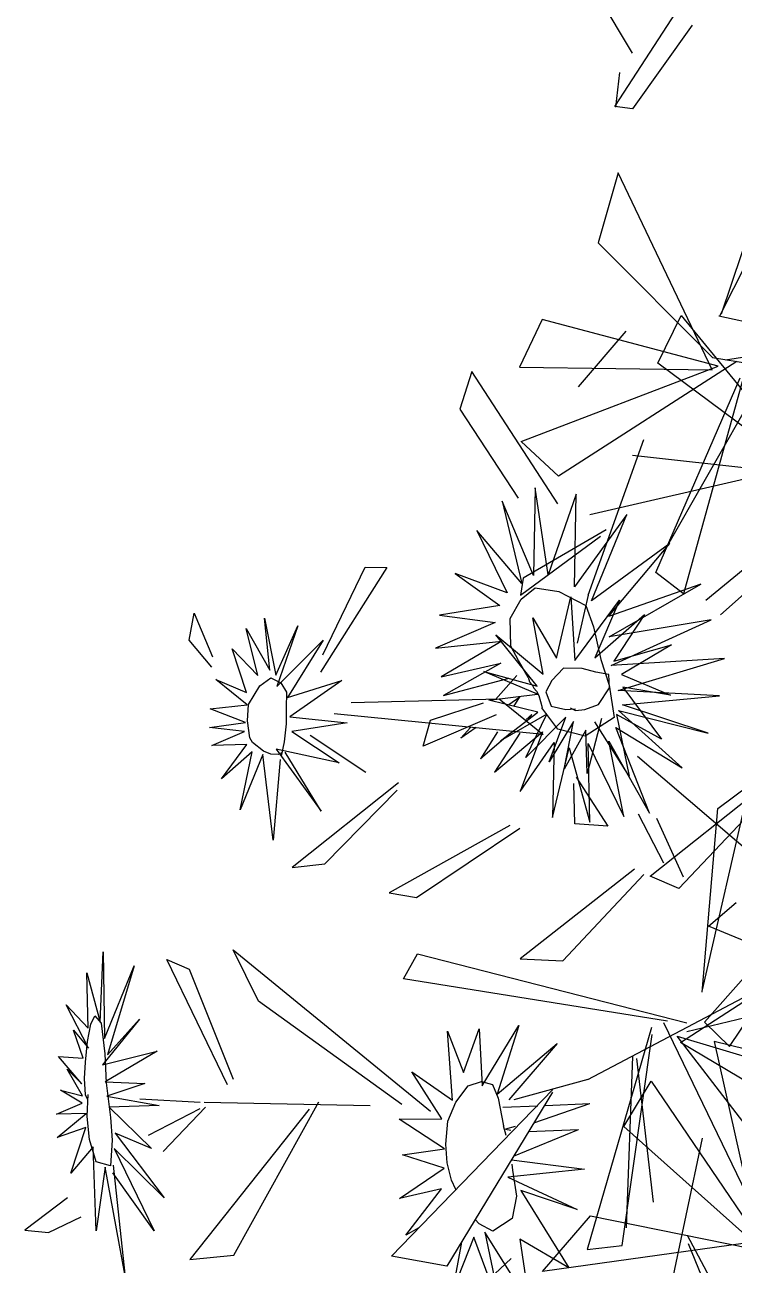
# Model space of a CAD drawing. Header units: millimetres. Extents: x -2729 to 15248, y -12439 to 5292.
# Drawn here: x 4191.4 to 4224.4, y -10343.8 to -10286.2 of the extents above; entities that cross this region are included whole.
import ezdxf

# ---------------------------------------------------------------- set-up
doc = ezdxf.new("R2010")
doc.units = ezdxf.units.MM

# ---------------------------------------------------------------- blocks, each defined once
blk = doc.blocks.new('styrtys')
at = {"color": 86, "linetype": 'Continuous'}
for p, q in [((-13.059, -32.511), (-14.004, -41.447)), ((-14.204, -41.716), (-15.394, -33.298)), ((-9.628, -32.997), (-14.204, -41.716)), ((-6.003, -37.418), (-3.301, -33.847)), ((-2.5, -33.817), (-5.673, -37.2)), ((-14.706, -40.046), (-6.875, -34.076)), ((-11.802, -41.936), (-7.17, -34.236)), ((-6.875, -34.076), (-9.353, -42.21)), ((-7.17, -34.236), (-1.66, -42.813)), ((-4.94, -41.881), (-6.676, -34.525)), ((-14.524, -42.553), (-8.227, -34.924)), ((-19.255, -35.46), (-14.574, -41.394)), ((-14.004, -41.447), (-22.622, -36.001)), ((-19.706, -36.478), (-19.454, -42.521)), ((-25.254, -48.823), (-21.97, -37.302)), ((-2.882, -36.953), (-10.404, -38.667)), ((-10.638, -44.638), (-19.478, -37.864)), ((-15.162, -37.707), (-14.706, -40.046)), ((-6.741, -39.487), (-12.491, -42.981)), ((-4.305, -39.958), (-13.795, -42.798)), ((-12.483, -43.196), (-5.128, -40.139)), ((-3.465, -41.359), (-4.305, -39.958)), ((-14.074, -42.971), (-3.465, -41.359)), ((-26.199, -43.548), (-16.643, -41.562)), ((-16.547, -41.508), (-24.598, -44.425)), ((-19.454, -42.521), (-20.99, -41.825)), ((-12.64, -54.264), (-14.963, -41.564)), ((-9.353, -42.21), (-11.802, -41.936)), ((-1.66, -42.813), (-4.94, -41.881)), ((-14.652, -42.405), (-11.309, -54.372)), ((-24.598, -44.425), (-26.199, -43.548)), ((-21.033, -44.536), (-22.999, -46.801)), ((0.004, -45.056), (-1.609, -44.404)), ((-21.251, -45.643), (-22.821, -47.653)), ((-32.825, -48.065), (-37.231, -46.162)), ((-15.165, -48.004), (-20.385, -46.264)), ((-37.886, -46.672), (-33.147, -48.965)), ((-20.423, -46.754), (-14.422, -49.834)), ((-44.686, -55.546), (-40.755, -47.466)), ((-40.475, -47.281), (-42.222, -55.602)), ((-40.755, -47.466), (-34.506, -55.521)), ((-37.856, -54.883), (-40.236, -47.71)), ((-14.422, -49.834), (-15.165, -48.004)), ((-9.227, -62.128), (-6.249, -50.661)), ((-42.87, -50.933), (-34.342, -51.691)), ((-14.99, -55.403), (-19.922, -52.39)), ((-5.978, -51.999), (-7.553, -60.055)), ((-19.844, -52.862), (-14.652, -56.649)), ((-24.989, -55.78), (-24.332, -53.223)), ((-24.332, -53.223), (-21.148, -62.454)), ((-2.24, -60.392), (-5.314, -53.317)), ((-11.309, -54.372), (-12.64, -54.264)), ((-42.222, -55.602), (-44.686, -55.546)), ((-21.947, -61.952), (-24.989, -55.78)), ((-14.652, -56.649), (-14.99, -55.403)), ((3.649, -56.164), (-4.482, -55.55)), ((-3.981, -55.814), (4.677, -57.942)), ((4.677, -57.942), (3.649, -56.164)), ((-39.692, -58.491), (-42.972, -57.558)), ((-34.347, -57.092), (-38.261, -63.283)), ((-19.49, -58.394), (-13.848, -61.24)), ((-14.634, -59.934), (-19.147, -58.31)), ((-36.444, -63.071), (-33.82, -58.873)), ((-7.546, -63.604), (-3.763, -59.611)), ((-3.422, -59.747), (-7.526, -64.733)), ((-19.293, -59.97), (-19.765, -63.032)), ((-13.848, -61.24), (-14.634, -59.934)), ((-7.553, -60.055), (-9.227, -62.128)), ((0.642, -61.156), (-2.051, -60.238)), ((-1.866, -60.431), (0.26, -62.105)), ((-2.144, -60.541), (-1.108, -63.158)), ((-38.261, -63.283), (-36.444, -63.071)), ((-27.931, -63.984), (-28.34, -63.059)), ((-28.34, -63.059), (-22.638, -63.825)), ((6.293, -64.418), (5, -63.352)), ((-7.526, -64.733), (-7.546, -63.604)), ((-23.405, -64.07), (-27.931, -63.984)), ((4.454, -64.3), (6.647, -65.468)), ((6.647, -65.468), (6.293, -64.418)), ((-20.735, -68.515), (-21.437, -69.989)), ((-22.675, -70.312), (-21.188, -68.692)), ((-21.437, -69.989), (-22.675, -70.312))]:
    blk.add_line(p, q, dxfattribs=at)
at = {"color": 50, "linetype": 'Continuous'}
for p, q in [((-4.656, -45.308), (-2.321, -41.786)), ((-2.321, -41.786), (-2.582, -44.404)), ((-4.969, -46.12), (-4.949, -42.564)), ((-4.949, -42.564), (-4.656, -45.308)), ((-5.775, -46.304), (-6.799, -43.042)), ((-6.799, -43.042), (-4.969, -46.12)), ((-2.582, -44.404), (-0.065, -42.753)), ((-0.065, -42.753), (-2.205, -46.027)), ((-2.205, -46.027), (0.829, -43.761)), ((0.829, -43.761), (-1.772, -46.383)), ((-7.77, -46.076), (-9.669, -44.084)), ((-8.722, -45.914), (-9.669, -44.084)), ((-7.3, -46.13), (-8.349, -44.067)), ((-5.973, -46.282), (-8.349, -44.067)), ((-10.638, -44.638), (-8.348, -47.36)), ((-5.354, -46.048), (-4.343, -45.385)), ((-4.343, -45.385), (-3.304, -45.134)), ((-3.304, -45.134), (-2.4, -45.698)), ((0.631, -49.493), (-9.547, -45.924)), ((-9.426, -45.887), (-0.039, -46.96)), ((-5.597, -46.209), (-5.354, -46.048)), ((-2.4, -45.698), (-2.442, -46.414)), ((-29.398, -46.538), (-27.642, -50.92)), ((-27.125, -50.456), (-29.398, -46.538)), ((-27.592, -46.284), (-27.125, -50.456)), ((-26.815, -50.516), (-27.592, -46.284)), ((-11.575, -46.637), (-8.259, -47.572)), ((-8.27, -48.178), (-11.575, -46.637)), ((-8.557, -46.231), (-7.805, -47.685)), ((-2.552, -46.673), (-2.442, -46.414)), ((-1.772, -46.383), (0.905, -46.235)), ((-1.32, -46.814), (0.905, -46.235)), ((-31.057, -47.052), (-28.566, -51.691)), ((-27.642, -50.92), (-31.057, -47.052)), ((-25.63, -46.708), (-26.815, -50.516)), ((-26.034, -50.294), (-25.63, -46.708)), ((-23.084, -47.208), (-26.034, -50.294)), ((-25.332, -50.335), (-23.084, -47.208)), ((-7.25, -46.792), (-6.951, -47.155)), ((-6.689, -47), (-7.056, -47.297)), ((-6.951, -47.155), (-7.014, -46.897)), ((-0.039, -46.96), (0.631, -49.493)), ((-8.115, -48.057), (-7.056, -47.297)), ((-28.566, -51.691), (-32.442, -48.364)), ((-32.442, -48.364), (-29.736, -52.336)), ((-22.442, -48.236), (-25.332, -50.335)), ((-24.829, -51.16), (-22.442, -48.236)), ((-11.588, -48.607), (-8.27, -48.178)), ((-8.578, -48.571), (-8.115, -48.057)), ((-3.439, -48.066), (-3.755, -48.437)), ((-8.32, -48.98), (-11.588, -48.607)), ((-8.491, -49.088), (-8.578, -48.571)), ((-4.398, -48.961), (-5.15, -49.374)), ((-3.755, -48.437), (-4.398, -48.961)), ((-3.196, -48.687), (-1.964, -50.278)), ((-0.541, -49.29), (-3.196, -48.687)), ((-1.107, -48.884), (-0.541, -49.29)), ((-33.744, -49.49), (-30.577, -52.763)), ((-29.736, -52.336), (-33.744, -49.49)), ((-10.665, -50.211), (-8.32, -48.98)), ((-8.046, -49.564), (-8.491, -49.088)), ((-5.15, -49.374), (-6.163, -49.737)), ((-4.928, -49.341), (-5.301, -51.826)), ((-3.872, -50.997), (-4.928, -49.341)), ((-1.964, -50.278), (-4.12, -48.977)), ((-4.12, -48.977), (-3.872, -50.997)), ((-21.535, -49.552), (-24.829, -51.16)), ((-24.273, -51.878), (-21.535, -49.552)), ((-8.531, -50.023), (-10.665, -50.211)), ((-7.15, -49.948), (-9.958, -51.497)), ((-9.958, -51.497), (-8.531, -50.023)), ((-7.128, -49.774), (-8.046, -49.564)), ((-7.545, -52.214), (-7.15, -49.948)), ((-6.143, -50.038), (-7.545, -52.214)), ((-6.163, -49.737), (-7.128, -49.774)), ((-5.301, -51.826), (-6.143, -50.038)), ((-21.008, -51.223), (-24.273, -51.878)), ((-24.203, -52.603), (-21.008, -51.223)), ((-34.845, -51.595), (-30.909, -53.779)), ((-30.577, -52.763), (-34.845, -51.595)), ((-21.474, -53.094), (-24.203, -52.603)), ((-24.433, -53.311), (-21.474, -53.094)), ((-21.801, -54.544), (-24.433, -53.311)), ((-30.909, -53.779), (-35.239, -53.972)), ((-35.239, -53.972), (-31.168, -54.768)), ((-24.683, -54.132), (-24.96, -54.092)), ((-24.638, -54.238), (-24.96, -54.092)), ((-23.934, -54.239), (-21.801, -54.544)), ((-23.757, -54.638), (-22.088, -55.393)), ((-31.168, -54.768), (-35.115, -56.511)), ((-24.944, -55.014), (-25.473, -54.944)), ((-24.936, -55.255), (-25.473, -54.944)), ((-23.555, -55.199), (-22.088, -55.393)), ((-24.885, -55.917), (-26.314, -55.481)), ((-24.047, -58.185), (-26.048, -55.753)), ((-35.115, -56.511), (-31.176, -56.115)), ((-31.176, -56.115), (-34.581, -58.349)), ((-26.517, -56.392), (-24.047, -58.185)), ((-24.781, -58.646), (-26.517, -56.392)), ((-23.318, -56.193), (-22.577, -56.622)), ((-23.223, -56.425), (-22.577, -56.622)), ((-34.581, -58.349), (-30.86, -56.719)), ((-30.86, -56.719), (-33.386, -59.487)), ((-27.465, -56.786), (-24.781, -58.646)), ((-25.883, -59.455), (-27.465, -56.786)), ((-33.386, -59.487), (-30.287, -57.067)), ((-30.287, -57.067), (-31.654, -59.993)), ((-31.654, -59.993), (-29.615, -57.5)), ((-29.615, -57.5), (-29.419, -60.076)), ((-29.419, -60.076), (-28.925, -57.563)), ((-28.925, -57.563), (-27.353, -59.925)), ((-28.133, -57.429), (-25.883, -59.455)), ((-27.353, -59.925), (-28.133, -57.429)), ((0.805, -63.539), (2.579, -60.207)), ((1.466, -63.293), (4.165, -60.004)), ((2.579, -60.207), (1.466, -63.293)), ((2.192, -62.999), (6.564, -60.383)), ((6.564, -60.383), (2.437, -63.3)), ((4.165, -60.004), (2.515, -62.863)), ((-19.567, -63.892), (-19.174, -61.292)), ((-19.174, -61.292), (-18.526, -64.205)), ((-16.791, -61.102), (-18.575, -63.771)), ((-18.526, -64.205), (-16.791, -61.102)), ((-21.016, -61.719), (-19.567, -63.892)), ((-20.158, -64.26), (-21.016, -61.719)), ((-0.178, -64.302), (0.738, -61.707)), ((0.738, -61.707), (0.805, -63.539)), ((-22.699, -62.772), (-20.158, -64.26)), ((-20.933, -64.732), (-22.699, -62.772)), ((-18.172, -63.843), (-14.629, -62.561)), ((-14.629, -62.561), (-18.047, -64.674)), ((-1.22, -62.223), (-0.178, -64.302)), ((-0.592, -64.605), (-1.22, -62.223)), ((5.294, -62.45), (1.801, -64.201)), ((2.437, -63.3), (5.294, -62.45)), ((-3.472, -63.355), (-1.163, -64.961)), ((-1.831, -65.407), (-3.472, -63.355)), ((-1.869, -63.247), (-0.592, -64.605)), ((-1.163, -64.961), (-1.869, -63.247)), ((-18.991, -64.006), (-18.333, -63.854)), ((-18.511, -63.885), (-18.352, -64.003)), ((-24.045, -64.34), (-20.933, -64.732)), ((-21.179, -65.401), (-24.045, -64.34)), ((-20.442, -64.582), (-19.79, -64.271)), ((-19.79, -64.271), (-18.991, -64.006)), ((-18.352, -64.003), (-18.221, -64.333)), ((-18.221, -64.333), (-18.187, -64.706)), ((1.801, -64.201), (3.347, -64.634)), ((-21.416, -65.293), (-21.137, -64.882)), ((-21.137, -64.882), (-20.442, -64.582)), ((-18.187, -64.706), (-18.35, -65.341)), ((-18.047, -64.674), (-15.272, -64.551)), ((-15.272, -64.551), (-17.949, -65.161)), ((-4.473, -64.728), (-1.831, -65.407)), ((-2.352, -65.39), (-4.473, -64.728)), ((3.347, -64.634), (1.138, -64.887)), ((1.138, -64.887), (2.108, -65.898)), ((-24.16, -65.686), (-21.179, -65.401)), ((-21.642, -65.651), (-24.16, -65.686)), ((-23.825, -67.252), (-21.642, -65.651)), ((-21.427, -65.818), (-21.416, -65.293)), ((-18.491, -65.536), (-19.164, -65.973)), ((-18.35, -65.341), (-18.491, -65.536)), ((-16.211, -65.935), (-18.146, -65.537)), ((-18.146, -65.537), (-17.435, -66.995)), ((-17.949, -65.161), (-16.211, -65.935)), ((-6.625, -65.988), (-2.352, -65.39)), ((-0.144, -65.645), (-0.957, -66.808)), ((0.056, -66.675), (-0.144, -65.645)), ((0.171, -65.513), (0.056, -66.675)), ((1.134, -66.379), (0.171, -65.513)), ((0.539, -65.144), (1.134, -66.379)), ((2.108, -65.898), (0.539, -65.144)), ((-21.734, -66.015), (-23.825, -67.252)), ((-23.03, -67.82), (-21.734, -66.015)), ((-20.883, -66.123), (-21.427, -65.818)), ((-19.874, -66.247), (-20.883, -66.123)), ((-19.164, -65.973), (-19.874, -66.247)), ((-19.063, -66.02), (-18.95, -67.769)), ((-18.148, -67.444), (-19.063, -66.02)), ((-18.664, -65.888), (-18.148, -67.444)), ((-17.435, -66.995), (-18.664, -65.888)), ((-2.98, -65.825), (-6.625, -65.988)), ((-6.611, -67.562), (-2.98, -65.825)), ((-0.629, -65.907), (-1.339, -67.416)), ((-0.957, -66.808), (-0.629, -65.907)), ((-21.281, -66.406), (-23.03, -67.82)), ((-21.899, -68.013), (-21.281, -66.406)), ((-20.348, -66.561), (-21.899, -68.013)), ((-20.292, -68.11), (-20.348, -66.561)), ((-19.83, -66.292), (-20.292, -68.11)), ((-18.95, -67.769), (-19.83, -66.292)), ((-3.595, -66.334), (-6.611, -67.562)), ((-5.418, -67.847), (-3.595, -66.334)), ((-3.102, -66.713), (-5.418, -67.847)), ((-2.261, -66.308), (-3.67, -68.096)), ((-3.67, -68.096), (-3.102, -66.713)), ((-2.731, -67.289), (-2.261, -66.308)), ((-1.742, -66.339), (-2.731, -67.289)), ((-1.339, -67.416), (-1.742, -66.339))]:
    blk.add_line(p, q, dxfattribs=at)
for points in [[(-26.462, -54.983), (-26.979, -55.713), (-27.423, -56.31), (-28.591, -56.876), (-29.611, -56.782), (-30.356, -56.417), (-30.664, -55.344), (-30.608, -53.927), (-29.848, -53.198), (-28.617, -52.25), (-27.698, -51.408), (-26.431, -50.555), (-25.081, -51.432), (-24.845, -52.708), (-25.435, -53.803)], [(-26.462, -54.983), (-26.291, -54.835), (-26.209, -54.661), (-26.108, -54.522), (-26.03, -54.347), (-25.889, -54.171), (-25.674, -53.978), (-25.448, -53.786), (-25.435, -53.803)], [(-0.068, -65.336), (-0.242, -65.539), (-0.91, -65.904), (-1.618, -66.165), (-2.529, -66.494), (-3.326, -66.678), (-3.754, -66.677), (-3.559, -66.267), (-2.342, -65.523), (-1.145, -64.894), (0.236, -64.045), (1.159, -63.524), (2.271, -63.105), (2.383, -63.781), (1.565, -64.507), (0.652, -65.046), (-0.308, -65.437)]]:
    blk.add_lwpolyline(points, dxfattribs=at)
blk = doc.blocks.new('aerysty')
at = {"color": 86, "linetype": 'Continuous'}
for p, q in [((-29.776, -31.732, 0.09), (-37.484, -53.853, 0.09)), ((-66.062, -35.552, 0.09), (-55.289, -35.178, 0.09)), ((-65.709, -37.141, 0.09), (-66.062, -35.552, 0.09)), ((-55.081, -35.325, 0.09), (-65.709, -37.141, 0.09)), ((-61.274, -42.866, 0.09), (-53.36, -40.025, 0.09)), ((-53.471, -39.871, 0.09), (-61.058, -41.424, 0.09)), ((-61.058, -41.424, 0.09), (-61.274, -42.866, 0.09)), ((-60.329, -45.753, 0.09), (-61.054, -47.113, 0.09)), ((-59.177, -48.203, 0.09), (-60.329, -45.753, 0.09)), ((-61.054, -47.113, 0.09), (-59.488, -48.132, 0.09)), ((-39.281, -53.096, 0.09), (-36.968, -47.539, 0.09)), ((-49.317, -48.456, 0.09), (-49.148, -50.073, 0.09)), ((-39.069, -51.463, 0.09), (-49.317, -48.456, 0.09)), ((-35.875, -48.812, 0.09), (-39.064, -52.522, 0.09)), ((-49.148, -50.073, 0.09), (-39.394, -51.502, 0.09)), ((-51.696, -52.185, 0.09), (-53.863, -51.443, 0.09)), ((-51.696, -52.185, 0.09), (-44.19, -53.803, 0.09)), ((-38.839, -52.03, 0.09), (-47.727, -56.263, 0.09)), ((-58.682, -52.89, 0.09), (-61.7, -54.998, 0.09)), ((-47.274, -58.591, 0.09), (-39.48, -52.65, 0.09)), ((-44.384, -60.471, 0.09), (-39.774, -52.808, 0.09)), ((-39.48, -52.65, 0.09), (-41.946, -60.744, 0.09)), ((-39.774, -52.808, 0.09), (-34.29, -61.345, 0.09)), ((-53.358, -54.853, 0.09), (-49.074, -53.136, 0.09)), ((-48.685, -53.079, 0.09), (-52.624, -55.163, 0.09)), ((-37.555, -60.417, 0.09), (-39.281, -53.096, 0.09)), ((-60.492, -55.352, 0.09), (-58.511, -53.678, 0.09)), ((-37.454, -53.823, 0.09), (-28.966, -54.577, 0.09)), ((-27.89, -56.041, 0.09), (-37.345, -53.815, 0.09)), ((-61.7, -54.998, 0.09), (-60.492, -55.352, 0.09)), ((-52.624, -55.163, 0.09), (-53.358, -54.853, 0.09)), ((-47.727, -56.263, 0.09), (-47.274, -58.591, 0.09)), ((-41.946, -60.744, 0.09), (-44.384, -60.471, 0.09)), ((-34.29, -61.345, 0.09), (-37.555, -60.417, 0.09)), ((-26.648, -62.035, 0.09), (-31.414, -62.347, 0.09)), ((-31.414, -62.347, 0.09), (-31.763, -63.096, 0.09)), ((-31.764, -63.031, 0.09), (-30.294, -63.729, 0.09)), ((-31.763, -63.096, 0.09), (-26.525, -62.979, 0.09))]:
    blk.add_line(p, q, dxfattribs=at)
at = {"color": 221, "linetype": 'Continuous'}
for p, q in [((-55.583, -45.765, 0.09), (-55.715, -48.152, 0.09)), ((-54.481, -48.558, 0.09), (-55.583, -45.765, 0.09)), ((-57.84, -46.13, 0.09), (-56.537, -48.826, 0.09)), ((-55.715, -48.152, 0.09), (-57.84, -46.13, 0.09)), ((-53.625, -46.482, 0.09), (-54.481, -48.558, 0.09)), ((-54.014, -48.929, 0.09), (-53.625, -46.482, 0.09)), ((-51.619, -47.671, 0.09), (-54.014, -48.929, 0.09)), ((-53.671, -49.555, 0.09), (-51.619, -47.671, 0.09)), ((-58.766, -47.859, 0.09), (-57.083, -48.977, 0.09)), ((-56.245, -48.641, 0.09), (-58.766, -47.859, 0.09)), ((-59.157, -48.88, 0.09), (-57.051, -49.668, 0.09)), ((-57.083, -48.977, 0.09), (-59.157, -48.88, 0.09)), ((-54.01, -50.396, 0.09), (-51.085, -49.49, 0.09)), ((-51.085, -49.49, 0.09), (-53.671, -49.555, 0.09)), ((-57.062, -50.089, 0.09), (-59.63, -50.669, 0.09)), ((-59.229, -49.646, 0.09), (-57.062, -50.089, 0.09)), ((-57.051, -49.668, 0.09), (-59.229, -49.646, 0.09)), ((-59.63, -50.669, 0.09), (-57.404, -50.903, 0.09)), ((-51.123, -50.823, 0.09), (-54.01, -50.396, 0.09)), ((-57.404, -50.903, 0.09), (-59.587, -52.077, 0.09)), ((-54.611, -51.108, 0.09), (-51.123, -50.823, 0.09)), ((-52.192, -52.835, 0.09), (-54.611, -51.108, 0.09)), ((-59.587, -52.077, 0.09), (-57.558, -51.309, 0.09)), ((-57.558, -51.309, 0.09), (-58.282, -53.538, 0.09)), ((-58.282, -53.538, 0.09), (-56.846, -51.756, 0.09)), ((-56.846, -51.756, 0.09), (-57.261, -54.436, 0.09)), ((-57.261, -54.436, 0.09), (-56.544, -51.977, 0.09)), ((-56.544, -51.977, 0.09), (-55.523, -54.858, 0.09)), ((-55.917, -52.024, 0.09), (-53.953, -53.813, 0.09)), ((-55.523, -54.858, 0.09), (-55.917, -52.024, 0.09)), ((-54.965, -51.895, 0.09), (-52.192, -52.835, 0.09)), ((-53.953, -53.813, 0.09), (-54.965, -51.895, 0.09)), ((-29.227, -63.702, 0.09), (-27.533, -66.946, 0.09))]:
    blk.add_line(p, q, dxfattribs=at)
at = {"color": 50, "linetype": 'Continuous'}
for p, q in [((-56.555, -49.86, 0.09), (-56.298, -49.514, 0.09)), ((-56.298, -49.514, 0.09), (-55.761, -49.106, 0.09)), ((-55.761, -49.106, 0.09), (-54.845, -49.075, 0.09)), ((-54.845, -49.075, 0.09), (-54.326, -49.429, 0.09)), ((-54.326, -49.429, 0.09), (-54.555, -49.99, 0.09)), ((-56.753, -50.269, 0.09), (-56.498, -49.896, 0.09)), ((-56.589, -50.134, 0.09), (-56.555, -49.86, 0.09)), ((-54.555, -49.99, 0.09), (-54.746, -50.629, 0.09)), ((-56.986, -50.925, 0.09), (-56.753, -50.269, 0.09)), ((-54.746, -50.629, 0.09), (-55.192, -51.37, 0.09)), ((-56.549, -51.489, 0.09), (-56.986, -50.925, 0.09)), ((-55.956, -51.524, 0.09), (-56.549, -51.489, 0.09)), ((-55.192, -51.37, 0.09), (-55.956, -51.524, 0.09))]:
    blk.add_line(p, q, dxfattribs=at)

msp = doc.modelspace()

# ---------------------------------------------------------------- block references
at = {"xscale": -1, "rotation": 238.1976480713597}
msp.add_blockref('aerysty', (4289.175, -10296.215, 0.246), dxfattribs=at)
at = {"rotation": 245.2733334306143}
msp.add_blockref('styrtys', (4253.658, -10363.491, 0.448), dxfattribs=at)

doc.saveas('drawing.dxf')
